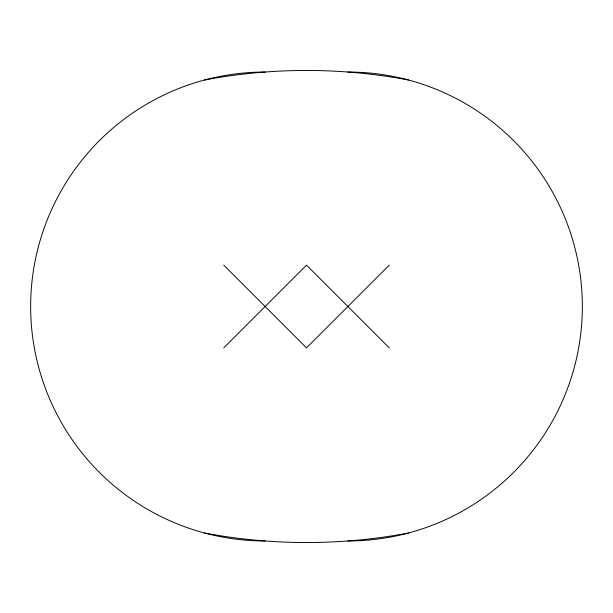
<?xml version="1.0" encoding="UTF-8"?>
<svg xmlns="http://www.w3.org/2000/svg" width="613" height="613" viewBox="0 0 613 613"><rect width="100%" height="100%" fill="white"/><g stroke="black" fill="none" stroke-linecap="round" stroke-linejoin="round"><path stroke-width="0.92" d="M223.745 347.877L306.5 265.123L389.255 347.877M389.255 265.123L306.5 347.877L223.745 265.123M265.123 540.972A234.472 234.472 0 0 1 30.65 306.5A234.472 234.472 0 0 1 265.123 72.028M204.436 80.019A550.321 550.321 0 0 1 408.565 80.019M408.565 532.981A550.321 550.321 0 0 1 204.436 532.981M347.877 72.028A234.472 234.472 0 0 1 582.35 306.5A234.472 234.472 0 0 1 347.877 540.972"/></g></svg>
